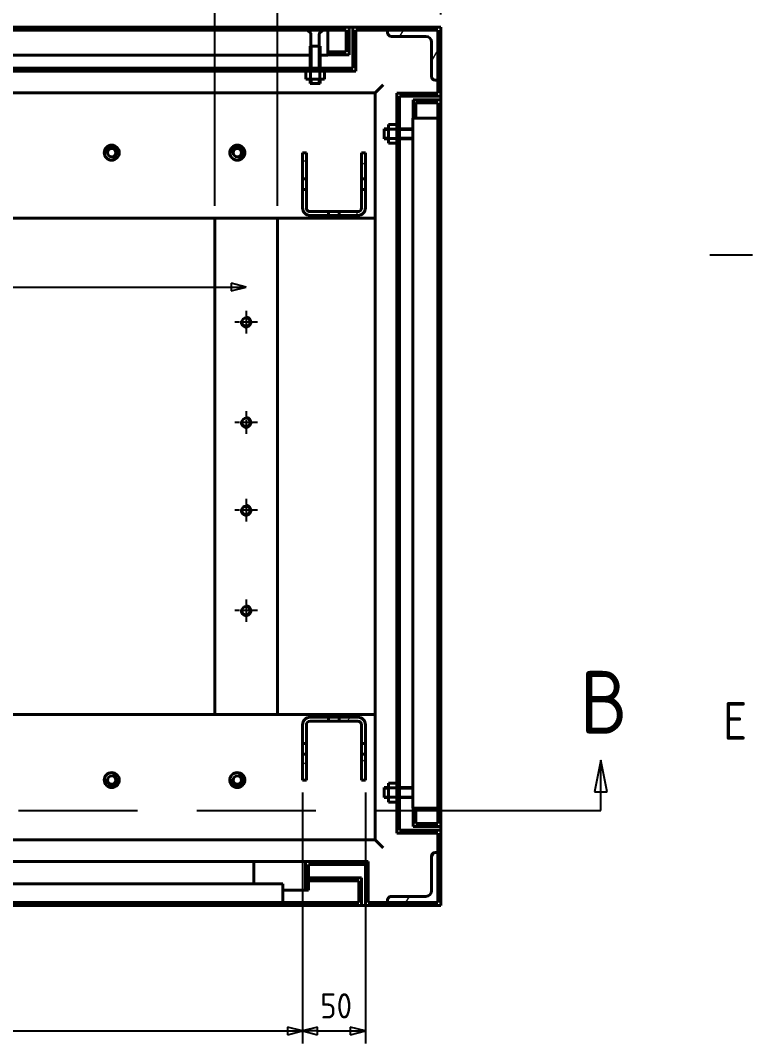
# Model space of a CAD drawing. Header units: millimetres. Extents: x 0 to 8410, y 0 to 5940.
# Drawn here: x 7661 to 8244, y 3084 to 3899 of the extents above; entities that cross this region are included whole.
import ezdxf

# ---------------------------------------------------------------- set-up
doc = ezdxf.new("R2010")
doc.units = ezdxf.units.MM
doc.header["$LTSCALE"] = 10
doc.linetypes.add('CHAIN', pattern=[0.3543, 0.2362, -0.0295, 0.0591, -0.0295])
doc.linetypes.add('DOUBLE_DASH_CHAIN', pattern=[1.2403, 0.6614, -0.0827, 0.1654, -0.0827, 0.1654, -0.0827])
doc.layers.get('0').update_dxf_attribs({"color": 3, "lineweight": 25})
for name, color, linetype, lineweight in [('가시적인 것(ISO)', 3, 'Continuous', 40), ('가시적인 좁은 것(ISO)', 3, 'Continuous', 35), ('경계(ISO)', 7, 'Continuous', 25), ('단면선(ISO)', 7, 'CHAIN', 25), ('중심 표식(ISO)', 1, 'Continuous', 25), ('치수(ISO)', 2, 'Continuous', 25), ('해치(ISO)', 7, 'Continuous', 18)]:
    doc.layers.add(name, color=color, linetype=linetype, lineweight=lineweight)
doc.styles.add('문자 텍스트_PSTEK_POSCO', font='isocp.shx')
doc.styles.add('부품번호텍스트_PSTEK_POSCO', font='isocp.shx')
doc.styles.add('치수 텍스트_PSTEK_POSCO', font='isocp.shx')
doc.dimstyles.new('치수_PSTEK_POSCO', dxfattribs={"dimscale": 10, "dimtxt": 2, "dimasz": 1.2, "dimexe": 1, "dimexo": 1, "dimgap": 1, "dimtad": 1, "dimrnd": 1e-08, "dimdsep": 46, "dimtxsty": '치수 텍스트_PSTEK_POSCO', "dimblk": 'Filled-2', "dimcen": 0.09, "dimdle": 10, "dimclrd": 7, "dimclre": 7, "dimclrt": 2, "dimadec": 1, "dimazin": 2, "dimtfac": 1, "dimtmove": 0, "dimatfit": 3, "dimfxl": 0, "dimtolj": 1, "dimlwd": -1, "dimlwe": -1, "dimarcsym": 0})
pattern_1 = [(45, (0, 0), (-22.45064, 22.45064), [])]
pattern_2 = [(135.0002, (0, 0), (-22.45056, -22.45072), [])]

# ---------------------------------------------------------------- blocks, each defined once
blk = doc.blocks.new('경계 Default Border')
at = {"layer": '경계(ISO)'}
blk.add_line((821, 371.25), (824.4, 371.25), dxfattribs=at)
at = {"layer": '경계(ISO)', "color": 2, "insert": (822.045, 332.596), "char_height": 3, "attachment_point": 7, "style": '문자 텍스트_PSTEK_POSCO'}
blk.add_mtext('E', dxfattribs=at)
blk = doc.blocks.new('2dTransSection1')
at = {"layer": '단면선(ISO)', "linetype": 'Continuous'}
for p, q in [((652.237, 330.963), (651.737, 328.463)), ((652.237, 328.463), (652.237, 330.963)), ((652.737, 328.463), (652.237, 330.963)), ((812.314, 330.963), (811.814, 328.463)), ((812.314, 328.463), (812.314, 330.963)), ((812.814, 328.463), (812.314, 330.963)), ((651.737, 328.463), (652.737, 328.463)), ((652.237, 326.963), (652.237, 328.463)), ((811.814, 328.463), (812.814, 328.463)), ((812.314, 326.963), (812.314, 328.463)), ((652.237, 326.963), (655.969, 326.963)), ((808.583, 326.963), (812.314, 326.963))]:
    blk.add_line(p, q, dxfattribs=at)
at = {"layer": '단면선(ISO)', "linetype": 'DOUBLE_DASH_CHAIN', "ltscale": 5.729759}
blk.add_line((652.237, 326.963), (812.314, 326.963), dxfattribs=at)
at = {"layer": '단면선(ISO)', "linetype": 'Continuous', "flags": 128}
for points in [[(652.737, 328.463), (652.237, 330.963)], [(812.814, 328.463), (812.314, 330.963)]]:
    blk.add_lwpolyline(points, dxfattribs=at)
at = {"layer": '단면선(ISO)'}
for points in [[(652.737, 328.463), (652.237, 330.963), (651.737, 328.463), (652.737, 328.463)], [(812.814, 328.463), (812.314, 330.963), (811.814, 328.463), (812.814, 328.463)]]:
    blk.add_solid(points, dxfattribs=at)
at = {"layer": '단면선(ISO)', "char_height": 5, "attachment_point": 7, "style": '부품번호텍스트_PSTEK_POSCO'}
for insert in [(651.039, 333.577), (810.653, 333.096)]:
    blk.add_mtext('B', dxfattribs=dict(at, insert=insert))
blk = doc.blocks.new('Filled-2')
at = {"color": 0}
for p, q in [((0, 0), (-1, 0.25)), ((-1, 0.25), (-1, -0.25)), ((-1, 0), (0, 0)), ((-1, -0.25), (0, 0))]:
    blk.add_line(p, q, dxfattribs=at)
at = {"color": 0, "flags": 128}
blk.add_lwpolyline([(-1, -0.25), (0, 0)], dxfattribs=at)
at = {"color": 0}
blk.add_solid([(-1, -0.25), (0, 0), (-1, 0.25), (-1, -0.25)], dxfattribs=at)
blk = doc.blocks.new('*D64')
at = {"layer": 'Defpoints', "color": 0}
for p in [(7205.67, 3293.9), (7885.67, 3293.9), (7885.67, 3093.9)]:
    blk.add_point(p, dxfattribs=at)
at = {"layer": '치수(ISO)', "color": 7}
for p, q in [((7205.67, 3283.9), (7205.67, 3083.9)), ((7885.67, 3283.9), (7885.67, 3083.9)), ((7217.67, 3093.9), (7873.67, 3093.9))]:
    blk.add_line(p, q, dxfattribs=at)
at = {"layer": '치수(ISO)', "color": 7, "xscale": 12.00000047683716, "yscale": 12.00000047683716, "zscale": 12.00000047683716, "rotation": 180}
blk.add_blockref('Filled-2', (7205.67, 3093.9), dxfattribs=at)
at = {"layer": '치수(ISO)', "color": 7, "xscale": 12.00000047683716, "yscale": 12.00000047683716, "zscale": 12.00000047683716}
blk.add_blockref('Filled-2', (7885.67, 3093.9), dxfattribs=at)
at = {"layer": '치수(ISO)', "color": 2, "insert": (7527.06, 3113.9), "char_height": 20, "attachment_point": 4, "style": '치수 텍스트_PSTEK_POSCO'}
blk.add_mtext('\\A1;680', dxfattribs=at)
blk = doc.blocks.new('*D65')
at = {"layer": 'Defpoints', "color": 0}
for p in [(7885.67, 3293.9), (7935.67, 3293.9), (7935.67, 3093.9)]:
    blk.add_point(p, dxfattribs=at)
at = {"layer": '치수(ISO)', "color": 7}
for p, q in [((7885.67, 3283.9), (7885.67, 3083.9)), ((7935.67, 3283.9), (7935.67, 3083.9)), ((7897.67, 3093.9), (7923.67, 3093.9))]:
    blk.add_line(p, q, dxfattribs=at)
at = {"layer": '치수(ISO)', "color": 7, "xscale": 12.00000047683716, "yscale": 12.00000047683716, "zscale": 12.00000047683716, "rotation": 180}
blk.add_blockref('Filled-2', (7885.67, 3093.9), dxfattribs=at)
at = {"layer": '치수(ISO)', "color": 7, "xscale": 12.00000047683716, "yscale": 12.00000047683716, "zscale": 12.00000047683716}
blk.add_blockref('Filled-2', (7935.67, 3093.9), dxfattribs=at)
at = {"layer": '치수(ISO)', "color": 2, "insert": (7899.66, 3113.9), "char_height": 20, "attachment_point": 4, "style": '치수 텍스트_PSTEK_POSCO'}
blk.add_mtext('\\A1;50', dxfattribs=at)
blk = doc.blocks.new('*D163')
at = {"layer": 'Defpoints', "color": 0}
for p in [(7815.67, 3924.63), (7265.67, 3741.6), (7815.67, 3741.6)]:
    blk.add_point(p, dxfattribs=at)
at = {"layer": '치수(ISO)', "color": 7}
for p, q in [((7265.67, 3751.6), (7265.67, 3934.63)), ((7815.67, 3751.6), (7815.67, 3934.63)), ((7277.67, 3924.63), (7803.67, 3924.63))]:
    blk.add_line(p, q, dxfattribs=at)
at = {"layer": '치수(ISO)', "color": 7, "xscale": 12.00000047683716, "yscale": 12.00000047683716, "zscale": 12.00000047683716, "rotation": 180}
blk.add_blockref('Filled-2', (7265.67, 3924.63), dxfattribs=at)
at = {"layer": '치수(ISO)', "color": 7, "xscale": 12.00000047683716, "yscale": 12.00000047683716, "zscale": 12.00000047683716}
blk.add_blockref('Filled-2', (7815.67, 3924.63), dxfattribs=at)
at = {"layer": '치수(ISO)', "color": 2, "insert": (7522.76, 3944.63), "char_height": 20, "attachment_point": 4, "style": '치수 텍스트_PSTEK_POSCO'}
blk.add_mtext('\\A1;550', dxfattribs=at)
blk = doc.blocks.new('*D164')
at = {"layer": 'Defpoints', "color": 0}
for p in [(7865.67, 3924.63), (7815.67, 3741.6), (7865.67, 3741.6)]:
    blk.add_point(p, dxfattribs=at)
at = {"layer": '치수(ISO)', "color": 7}
for p, q in [((7815.67, 3751.6), (7815.67, 3934.63)), ((7865.67, 3751.6), (7865.67, 3934.63)), ((7827.67, 3924.63), (7853.67, 3924.63))]:
    blk.add_line(p, q, dxfattribs=at)
at = {"layer": '치수(ISO)', "color": 7, "xscale": 12.00000047683716, "yscale": 12.00000047683716, "zscale": 12.00000047683716, "rotation": 180}
blk.add_blockref('Filled-2', (7815.67, 3924.63), dxfattribs=at)
at = {"layer": '치수(ISO)', "color": 7, "xscale": 12.00000047683716, "yscale": 12.00000047683716, "zscale": 12.00000047683716}
blk.add_blockref('Filled-2', (7865.67, 3924.63), dxfattribs=at)
at = {"layer": '치수(ISO)', "color": 2, "insert": (7829.76, 3944.63), "char_height": 20, "attachment_point": 4, "style": '치수 텍스트_PSTEK_POSCO'}
blk.add_mtext('\\A1;50', dxfattribs=at)
blk = doc.blocks.new('*D165')
at = {"layer": 'Defpoints', "color": 0}
for p in [(7995.67, 3924.63), (7995.67, 3893.9), (7865.67, 3741.6)]:
    blk.add_point(p, dxfattribs=at)
at = {"layer": '치수(ISO)', "color": 7}
for p, q in [((7865.67, 3751.6), (7865.67, 3934.63)), ((7995.67, 3903.9), (7995.67, 3934.63)), ((7877.67, 3924.63), (7983.67, 3924.63))]:
    blk.add_line(p, q, dxfattribs=at)
at = {"layer": '치수(ISO)', "color": 7, "xscale": 12.00000047683716, "yscale": 12.00000047683716, "zscale": 12.00000047683716, "rotation": 180}
blk.add_blockref('Filled-2', (7865.67, 3924.63), dxfattribs=at)
at = {"layer": '치수(ISO)', "color": 7, "xscale": 12.00000047683716, "yscale": 12.00000047683716, "zscale": 12.00000047683716}
blk.add_blockref('Filled-2', (7995.67, 3924.63), dxfattribs=at)
at = {"layer": '치수(ISO)', "color": 2, "insert": (7914.76, 3944.63), "char_height": 20, "attachment_point": 4, "style": '치수 텍스트_PSTEK_POSCO'}
blk.add_mtext('\\A1;130', dxfattribs=at)
blk = doc.blocks.new('*D171')
at = {"layer": 'Defpoints', "color": 0}
for p in [(7840.67, 3686.8), (7240.67, 3658.9), (7840.67, 3658.9)]:
    blk.add_point(p, dxfattribs=at)
at = {"layer": '치수(ISO)', "color": 7}
blk.add_line((7252.67, 3686.8), (7828.67, 3686.8), dxfattribs=at)
at = {"layer": '치수(ISO)', "color": 7, "xscale": 12.00000047683716, "yscale": 12.00000047683716, "zscale": 12.00000047683716, "rotation": 180}
blk.add_blockref('Filled-2', (7240.67, 3686.8), dxfattribs=at)
at = {"layer": '치수(ISO)', "color": 7, "xscale": 12.00000047683716, "yscale": 12.00000047683716, "zscale": 12.00000047683716}
blk.add_blockref('Filled-2', (7840.67, 3686.8), dxfattribs=at)
at = {"layer": '치수(ISO)', "color": 2, "insert": (7522.06, 3706.8), "char_height": 20, "attachment_point": 4, "style": '치수 텍스트_PSTEK_POSCO'}
blk.add_mtext('\\A1;600', dxfattribs=at)

msp = doc.modelspace()

# ---------------------------------------------------------------- hatches: boundary and pattern name
at = {"layer": '해치(ISO)'}
h = msp.add_hatch(dxfattribs=at)
h.set_pattern_fill('ANSI31', color=256, scale=254, style=0)
h.set_pattern_definition(pattern_1)
h.paths.add_polyline_path([(7927.9681, 3858.9004), (7927.9681, 3891.6004), (7953.3681, 3891.6004), (7993.3681, 3891.6004), (7993.3681, 3851.6004), (7993.3681, 3841.2004), (7960.6681, 3841.2004), (7960.6681, 3816.2004), (7962.9681, 3816.2004), (7962.9681, 3838.9004), (7995.6681, 3838.9004), (7995.6681, 3893.9004), (7925.6681, 3893.9004), (7925.6681, 3861.2004), (7902.9681, 3861.2004), (7902.9681, 3858.9004)])
h.paths.add_polyline_path([(6730.6681, 3841.2004), (6697.9681, 3841.2004), (6697.9681, 3851.6004), (6697.9681, 3891.6004), (6737.9681, 3891.6004), (6763.3681, 3891.6004), (6763.3681, 3858.9004), (6788.3681, 3858.9004), (6788.3681, 3861.2004), (6765.6681, 3861.2004), (6765.6681, 3893.9004), (6695.6681, 3893.9004), (6695.6681, 3838.9004), (6728.3681, 3838.9004), (6728.3681, 3816.2004), (6730.6681, 3816.2004)])
h.paths.add_polyline_path([(7937.9681, 3196.2004), (7937.9681, 3228.9004), (7887.9681, 3228.9004), (7887.9681, 3206.2004), (7890.2681, 3206.2004), (7890.2681, 3226.6004), (7935.6681, 3226.6004), (7935.6681, 3193.9004), (7995.6681, 3193.9004), (7995.6681, 3253.9004), (7962.9681, 3253.9004), (7962.9681, 3276.6004), (7960.6681, 3276.6004), (7960.6681, 3251.6004), (7993.3681, 3251.6004), (7993.3681, 3236.2004), (7993.3681, 3196.2004), (7953.3681, 3196.2004)])
h.paths.add_polyline_path([(6753.3681, 3228.9004), (6753.3681, 3196.2004), (6737.9681, 3196.2004), (6697.9681, 3196.2004), (6697.9681, 3236.2004), (6697.9681, 3251.6004), (6730.6681, 3251.6004), (6730.6681, 3276.6004), (6728.3681, 3276.6004), (6728.3681, 3253.9004), (6695.6681, 3253.9004), (6695.6681, 3193.9004), (6755.6681, 3193.9004), (6755.6681, 3226.6004), (6801.0681, 3226.6004), (6801.0681, 3206.2004), (6803.3681, 3206.2004), (6803.3681, 3228.9004)])
h = msp.add_hatch(dxfattribs=at)
h.set_pattern_fill('ANSI31', color=256, scale=254, angle=14.9999778, style=0)
h.set_pattern_definition([(59.99998, (0, 0), (-27.4963, 15.87501), [])])
edge = h.paths.add_edge_path()
edge.add_line((6697.9681, 3196.2004), (6737.9681, 3196.2004))
edge.add_line((6737.9681, 3196.2004), (6737.9681, 3198.2004))
edge.add_ellipse((6734.9681, 3198.2004), major_axis=(3, 0), ratio=1, start_angle=0, end_angle=90)
edge.add_line((6734.9681, 3201.2004), (6707.4681, 3201.2004))
edge.add_ellipse((6707.4681, 3205.7004), major_axis=(0, -4.5), ratio=1, start_angle=270, end_angle=360, ccw=False)
edge.add_line((6702.9681, 3205.7004), (6702.9681, 3233.2004))
edge.add_ellipse((6699.9681, 3233.2004), major_axis=(3, 0), ratio=1, start_angle=0, end_angle=90)
edge.add_line((6699.9681, 3236.2004), (6697.9681, 3236.2004))
edge.add_line((6697.9681, 3236.2004), (6697.9681, 3196.2004))
edge = h.paths.add_edge_path()
edge.add_ellipse((7983.8681, 3205.7004), major_axis=(4.5, 0), ratio=1, start_angle=270, end_angle=360)
edge.add_line((7988.3681, 3205.7004), (7988.3681, 3233.2004))
edge.add_ellipse((7991.3681, 3233.2004), major_axis=(0, 3), ratio=1, start_angle=0, end_angle=90, ccw=False)
edge.add_line((7991.3681, 3236.2004), (7993.3681, 3236.2004))
edge.add_line((7993.3681, 3236.2004), (7993.3681, 3196.2004))
edge.add_line((7993.3681, 3196.2004), (7953.3681, 3196.2004))
edge.add_line((7953.3681, 3196.2004), (7953.3681, 3198.2004))
edge.add_ellipse((7956.3681, 3198.2004), major_axis=(0, 3), ratio=1, start_angle=0, end_angle=90, ccw=False)
edge.add_line((7956.3681, 3201.2004), (7983.8681, 3201.2004))
edge = h.paths.add_edge_path()
edge.add_ellipse((6707.4681, 3882.1004), major_axis=(-4.5, 0), ratio=1, start_angle=270, end_angle=360)
edge.add_line((6702.9681, 3882.1004), (6702.9681, 3854.6004))
edge.add_ellipse((6699.9681, 3854.6004), major_axis=(0, -3), ratio=1, start_angle=0, end_angle=90, ccw=False)
edge.add_line((6699.9681, 3851.6004), (6697.9681, 3851.6004))
edge.add_line((6697.9681, 3851.6004), (6697.9681, 3891.6004))
edge.add_line((6697.9681, 3891.6004), (6737.9681, 3891.6004))
edge.add_line((6737.9681, 3891.6004), (6737.9681, 3889.6004))
edge.add_ellipse((6734.9681, 3889.6004), major_axis=(0, -3), ratio=1, start_angle=0, end_angle=90, ccw=False)
edge.add_line((6734.9681, 3886.6004), (6707.4681, 3886.6004))
edge = h.paths.add_edge_path()
edge.add_line((7956.3681, 3886.6004), (7983.8681, 3886.6004))
edge.add_ellipse((7983.8681, 3882.1004), major_axis=(0, 4.5), ratio=1, start_angle=270, end_angle=360, ccw=False)
edge.add_line((7988.3681, 3882.1004), (7988.3681, 3854.6004))
edge.add_ellipse((7991.3681, 3854.6004), major_axis=(-3, 0), ratio=1, start_angle=0, end_angle=90)
edge.add_line((7991.3681, 3851.6004), (7993.3681, 3851.6004))
edge.add_line((7993.3681, 3851.6004), (7993.3681, 3891.6004))
edge.add_line((7993.3681, 3891.6004), (7953.3681, 3891.6004))
edge.add_line((7953.3681, 3891.6004), (7953.3681, 3889.6004))
edge.add_ellipse((7956.3681, 3889.6004), major_axis=(-3, 0), ratio=1, start_angle=0, end_angle=90)
h = msp.add_hatch(dxfattribs=at)
h.set_pattern_fill('ANSI31', color=256, scale=254, style=0)
h.set_pattern_definition(pattern_1)
h.paths.add_polyline_path([(7909.6681, 3874.2004), (7909.6681, 3871.9004), (7922.6681, 3871.9004), (7922.6681, 3893.9004), (6768.6681, 3893.9004), (6768.6681, 3871.9004), (6781.6681, 3871.9004), (6781.6681, 3874.2004), (6770.9681, 3874.2004), (6770.9681, 3891.6004), (7920.3681, 3891.6004), (7920.3681, 3874.2004)])
h = msp.add_hatch(dxfattribs=at)
h.set_pattern_fill('ANSI31', color=256, scale=254, angle=90.0002105, style=0)
h.set_pattern_definition(pattern_2)
h.paths.add_polyline_path([(7975.9681, 3269.9004), (7973.6681, 3269.9004), (7973.6681, 3256.9004), (7995.6681, 3256.9004), (7995.6681, 3835.9004), (7973.6681, 3835.9004), (7973.6681, 3822.9004), (7975.9681, 3822.9004), (7975.9681, 3833.6004), (7993.3681, 3833.6004), (7993.3681, 3259.2004), (7975.9681, 3259.2004)])
h = msp.add_hatch(dxfattribs=at)
h.set_pattern_fill('ANSI31', color=256, scale=254, angle=90.0002105, style=0)
h.set_pattern_definition(pattern_2)
h.paths.add_polyline_path([(7932.6681, 3773.1544), (7935.6681, 3773.1544), (7935.6681, 3793.9004), (7932.6681, 3793.9004)])
edge = h.paths.add_edge_path()
edge.add_line((7935.6681, 3764.6464), (7932.6681, 3764.6464))
edge.add_line((7932.6681, 3764.6464), (7932.6681, 3749.9004))
edge.add_ellipse((7929.6681, 3749.9004), major_axis=(3, 0), ratio=1, start_angle=270, end_angle=360, ccw=False)
edge.add_line((7929.6681, 3746.9004), (7914.9221, 3746.9004))
edge.add_line((7914.9221, 3746.9004), (7914.9221, 3743.9004))
edge.add_line((7914.9221, 3743.9004), (7929.6681, 3743.9004))
edge.add_ellipse((7929.6681, 3749.9004), major_axis=(0, -6), ratio=1, start_angle=0, end_angle=90)
edge.add_line((7935.6681, 3749.9004), (7935.6681, 3764.6464))
edge = h.paths.add_edge_path()
edge.add_line((7888.6681, 3764.6464), (7885.6681, 3764.6464))
edge.add_line((7885.6681, 3764.6464), (7885.6681, 3749.9004))
edge.add_ellipse((7891.6681, 3749.9004), major_axis=(-6, 0), ratio=1, start_angle=0, end_angle=90)
edge.add_line((7891.6681, 3743.9004), (7906.4141, 3743.9004))
edge.add_line((7906.4141, 3743.9004), (7906.4141, 3746.9004))
edge.add_line((7906.4141, 3746.9004), (7891.6681, 3746.9004))
edge.add_ellipse((7891.6681, 3749.9004), major_axis=(0, -3), ratio=1, start_angle=270, end_angle=360, ccw=False)
edge.add_line((7888.6681, 3749.9004), (7888.6681, 3764.6464))
h.paths.add_polyline_path([(7888.6681, 3793.9004), (7885.6681, 3793.9004), (7885.6681, 3773.1544), (7888.6681, 3773.1544)])
h = msp.add_hatch(dxfattribs=at)
h.set_pattern_fill('ANSI31', color=256, scale=254, style=0)
h.set_pattern_definition(pattern_1)
h.paths.add_polyline_path([(7888.6681, 3314.6464), (7885.6681, 3314.6464), (7885.6681, 3293.9004), (7888.6681, 3293.9004)])
edge = h.paths.add_edge_path()
edge.add_line((7885.6681, 3323.1544), (7888.6681, 3323.1544))
edge.add_line((7888.6681, 3323.1544), (7888.6681, 3337.9004))
edge.add_ellipse((7891.6681, 3337.9004), major_axis=(-3, 0), ratio=1, start_angle=270, end_angle=360, ccw=False)
edge.add_line((7891.6681, 3340.9004), (7906.4141, 3340.9004))
edge.add_line((7906.4141, 3340.9004), (7906.4141, 3343.9004))
edge.add_line((7906.4141, 3343.9004), (7891.6681, 3343.9004))
edge.add_ellipse((7891.6681, 3337.9004), major_axis=(0, 6), ratio=1, start_angle=0, end_angle=90)
edge.add_line((7885.6681, 3337.9004), (7885.6681, 3323.1544))
edge = h.paths.add_edge_path()
edge.add_line((7932.6681, 3323.1544), (7935.6681, 3323.1544))
edge.add_line((7935.6681, 3323.1544), (7935.6681, 3337.9004))
edge.add_ellipse((7929.6681, 3337.9004), major_axis=(6, 0), ratio=1, start_angle=0, end_angle=90)
edge.add_line((7929.6681, 3343.9004), (7914.9221, 3343.9004))
edge.add_line((7914.9221, 3343.9004), (7914.9221, 3340.9004))
edge.add_line((7914.9221, 3340.9004), (7929.6681, 3340.9004))
edge.add_ellipse((7929.6681, 3337.9004), major_axis=(0, 3), ratio=1, start_angle=270, end_angle=360, ccw=False)
edge.add_line((7932.6681, 3337.9004), (7932.6681, 3323.1544))
h.paths.add_polyline_path([(7932.6681, 3293.9004), (7935.6681, 3293.9004), (7935.6681, 3314.6464), (7932.6681, 3314.6464)])
h = msp.add_hatch(dxfattribs=at)
h.set_pattern_fill('ANSI31', color=256, scale=254, angle=75.0001754, style=0)
h.set_pattern_definition([(120.00018, (0, 0), (-27.49626, -15.87508), [])])
h.paths.add_polyline_path([(7919.6681, 3213.6004), (7930.3681, 3213.6004), (7930.3681, 3196.2004), (7249.4681, 3196.2004), (7249.4681, 3228.9004), (7219.4681, 3228.9004), (7219.4681, 3215.9004), (7221.7681, 3215.9004), (7221.7681, 3226.6004), (7247.1681, 3226.6004), (7247.1681, 3193.9004), (7932.6681, 3193.9004), (7932.6681, 3215.9004), (7919.6681, 3215.9004)])

# ---------------------------------------------------------------- linework, layer by layer
at = {"layer": '가시적인 것(ISO)'}
for p, q in [((7922.6681, 3893.9004), (6768.6681, 3893.9004)), ((6770.9681, 3891.6004), (7920.3681, 3891.6004)), ((7892.1104, 3889.0581), (7889.5681, 3891.6004)), ((7899.2258, 3889.0581), (7901.7681, 3891.6004)), ((7905.6681, 3891.6004), (7905.6681, 3871.6004)), ((7920.3681, 3891.6004), (7920.3681, 3874.2004)), ((7922.6681, 3893.9004), (7925.6681, 3893.9004)), ((7922.6681, 3871.9004), (7922.6681, 3893.9004)), ((7995.6681, 3893.9004), (7925.6681, 3893.9004)), ((7925.6681, 3893.9004), (7925.6681, 3861.2004)), ((7927.9681, 3858.9004), (7927.9681, 3891.6004)), ((7927.9681, 3891.6004), (7993.3681, 3891.6004)), ((7993.3681, 3891.6004), (7953.3681, 3891.6004)), ((7953.3681, 3891.6004), (7953.3681, 3889.6004)), ((7993.3681, 3891.6004), (7993.3681, 3841.2004)), ((7993.3681, 3851.6004), (7993.3681, 3891.6004)), ((7995.6681, 3838.9004), (7995.6681, 3893.9004)), ((7892.3447, 3878.9004), (7892.3447, 3888.4924)), ((7898.9915, 3878.9004), (7898.9915, 3888.4924)), ((7956.3681, 3886.6004), (7983.8681, 3886.6004)), ((7986.9681, 3885.2004), (7987.0501, 3885.2824)), ((7988.3681, 3882.1004), (7988.3681, 3854.6004)), ((7899.6681, 3878.9004), (7891.6681, 3878.9004)), ((7891.6681, 3861.2004), (7891.6681, 3878.9004)), ((7899.6681, 3878.9004), (7891.6681, 3878.9004)), ((7899.6681, 3861.2004), (7899.6681, 3878.9004)), ((7905.6681, 3874.2004), (7909.6681, 3874.2004)), ((7909.6681, 3874.2004), (7909.6681, 3871.9004)), ((7920.3681, 3874.2004), (7909.6681, 3874.2004)), ((6799.6681, 3871.6004), (7891.6681, 3871.6004)), ((7899.6681, 3871.6004), (7905.6681, 3871.6004)), ((7909.6681, 3871.9004), (7905.6681, 3871.9004)), ((7909.6681, 3871.9004), (7922.6681, 3871.9004)), ((6803.3681, 3861.2004), (7887.9681, 3861.2004)), ((7887.9681, 3858.9004), (6803.3681, 3858.9004)), ((7887.9681, 3861.2004), (7887.9681, 3858.9004)), ((7887.9681, 3861.2004), (7902.9681, 3861.2004)), ((7902.9681, 3858.9004), (7887.9681, 3858.9004)), ((7888.1626, 3858.9004), (7888.1626, 3852.4004)), ((7891.9153, 3858.9004), (7891.9153, 3852.4004)), ((7899.4209, 3858.9004), (7899.4209, 3852.4004)), ((7925.6681, 3861.2004), (7902.9681, 3861.2004)), ((7902.9681, 3861.2004), (7902.9681, 3858.9004)), ((7902.9681, 3858.9004), (7927.9681, 3858.9004)), ((7903.1737, 3858.9004), (7903.1737, 3852.4004)), ((7891.9153, 3852.4004), (7888.1626, 3852.4004)), ((7891.6681, 3848.9004), (7891.6681, 3852.4004)), ((7899.6681, 3848.9004), (7891.6681, 3848.9004)), ((7899.4209, 3852.4004), (7891.9153, 3852.4004)), ((7903.1737, 3852.4004), (7899.4209, 3852.4004)), ((7899.6681, 3848.9004), (7899.6681, 3852.4004)), ((7991.3681, 3851.6004), (7993.3681, 3851.6004)), ((6747.9681, 3841.6004), (7943.3681, 3841.6004)), ((7943.3681, 3841.6004), (7949.7681, 3848.0004)), ((7943.3681, 3841.6004), (7943.3681, 3246.2004)), ((7993.3681, 3841.2004), (7960.6681, 3841.2004)), ((7960.6681, 3841.2004), (7960.6681, 3816.2004)), ((7962.9681, 3816.2004), (7962.9681, 3838.9004)), ((7962.9681, 3838.9004), (7995.6681, 3838.9004)), ((7995.6681, 3835.9004), (7973.6681, 3835.9004)), ((7973.6681, 3835.9004), (7973.6681, 3822.9004)), ((7975.9681, 3822.9004), (7975.9681, 3833.6004)), ((7975.9681, 3833.6004), (7993.3681, 3833.6004)), ((7993.3681, 3833.6004), (7993.3681, 3259.2004)), ((7995.6681, 3838.9004), (7995.6681, 3835.9004)), ((7995.6681, 3256.9004), (7995.6681, 3835.9004)), ((7960.6681, 3816.4059), (7954.1681, 3816.4059)), ((7954.1681, 3812.6532), (7954.1681, 3816.4059)), ((7960.6681, 3816.2004), (7962.9681, 3816.2004)), ((7960.6681, 3801.2004), (7960.6681, 3816.2004)), ((7962.9681, 3816.2004), (7962.9681, 3801.2004)), ((7973.3681, 3821.4004), (7993.3681, 3821.4004)), ((7973.3681, 3821.4004), (7973.3681, 3271.4004)), ((7973.6681, 3822.9004), (7975.9681, 3822.9004)), ((7973.6681, 3821.4004), (7973.6681, 3822.9004)), ((7975.9681, 3822.9004), (7975.9681, 3821.4004)), ((7950.6681, 3804.9004), (7950.6681, 3812.9004)), ((7950.6681, 3812.9004), (7954.1681, 3812.9004)), ((7960.6681, 3812.6532), (7954.1681, 3812.6532)), ((7954.1681, 3805.1476), (7954.1681, 3812.6532)), ((7962.9681, 3812.9004), (7973.3681, 3812.9004)), ((7950.6681, 3804.9004), (7954.1681, 3804.9004)), ((7960.6681, 3805.1476), (7954.1681, 3805.1476)), ((7954.1681, 3801.3948), (7954.1681, 3805.1476)), ((7960.6681, 3801.3948), (7954.1681, 3801.3948)), ((7962.9681, 3801.2004), (7960.6681, 3801.2004)), ((7960.6681, 3291.6004), (7960.6681, 3801.2004)), ((7962.9681, 3804.9004), (7973.3681, 3804.9004)), ((7962.9681, 3801.2004), (7962.9681, 3291.6004)), ((7888.6681, 3793.9004), (7885.6681, 3793.9004)), ((7885.6681, 3793.9004), (7885.6681, 3773.1544)), ((7888.6681, 3773.1544), (7888.6681, 3793.9004)), ((7935.6681, 3793.9004), (7932.6681, 3793.9004)), ((7932.6681, 3793.9004), (7932.6681, 3773.1544)), ((7935.6681, 3773.1544), (7935.6681, 3793.9004)), ((7885.6681, 3773.1544), (7888.6681, 3773.1544)), ((7885.6681, 3764.6464), (7885.6681, 3773.1544)), ((7888.6681, 3773.1544), (7888.6681, 3764.6464)), ((7932.6681, 3773.1544), (7935.6681, 3773.1544)), ((7932.6681, 3764.6464), (7932.6681, 3773.1544)), ((7935.6681, 3773.1544), (7935.6681, 3764.6464)), ((7888.6681, 3764.6464), (7885.6681, 3764.6464)), ((7885.6681, 3764.6464), (7885.6681, 3749.9004)), ((7888.6681, 3749.9004), (7888.6681, 3764.6464)), ((7935.6681, 3764.6464), (7932.6681, 3764.6464)), ((7932.6681, 3764.6464), (7932.6681, 3749.9004)), ((7935.6681, 3749.9004), (7935.6681, 3764.6464)), ((7906.4141, 3746.9004), (7891.6681, 3746.9004)), ((7891.6681, 3743.9004), (7906.4141, 3743.9004)), ((7906.4141, 3743.9004), (7906.4141, 3746.9004)), ((7906.4141, 3746.9004), (7914.9221, 3746.9004)), ((7914.9221, 3743.9004), (7906.4141, 3743.9004)), ((7929.6681, 3746.9004), (7914.9221, 3746.9004)), ((7914.9221, 3746.9004), (7914.9221, 3743.9004)), ((7914.9221, 3743.9004), (7929.6681, 3743.9004)), ((6747.9681, 3741.6004), (7943.3681, 3741.6004)), ((7815.6681, 3741.6004), (7815.6681, 3346.2004)), ((7865.6681, 3741.6004), (7815.6681, 3741.6004)), ((7865.6681, 3346.2004), (7865.6681, 3741.6004)), ((7943.3681, 3346.2004), (6747.9681, 3346.2004)), ((7815.6681, 3346.2004), (7865.6681, 3346.2004)), ((7906.4141, 3343.9004), (7891.6681, 3343.9004)), ((7906.4141, 3340.9004), (7906.4141, 3343.9004)), ((7906.4141, 3343.9004), (7914.9221, 3343.9004)), ((7929.6681, 3343.9004), (7914.9221, 3343.9004)), ((7914.9221, 3343.9004), (7914.9221, 3340.9004)), ((7885.6681, 3337.9004), (7885.6681, 3323.1544)), ((7888.6681, 3323.1544), (7888.6681, 3337.9004)), ((7891.6681, 3340.9004), (7906.4141, 3340.9004)), ((7914.9221, 3340.9004), (7906.4141, 3340.9004)), ((7914.9221, 3340.9004), (7929.6681, 3340.9004)), ((7932.6681, 3337.9004), (7932.6681, 3323.1544)), ((7935.6681, 3323.1544), (7935.6681, 3337.9004)), ((7885.6681, 3323.1544), (7888.6681, 3323.1544)), ((7885.6681, 3314.6464), (7885.6681, 3323.1544)), ((7888.6681, 3323.1544), (7888.6681, 3314.6464)), ((7932.6681, 3323.1544), (7935.6681, 3323.1544)), ((7932.6681, 3314.6464), (7932.6681, 3323.1544)), ((7935.6681, 3323.1544), (7935.6681, 3314.6464)), ((7888.6681, 3314.6464), (7885.6681, 3314.6464)), ((7885.6681, 3314.6464), (7885.6681, 3293.9004)), ((7888.6681, 3293.9004), (7888.6681, 3314.6464)), ((7935.6681, 3314.6464), (7932.6681, 3314.6464)), ((7932.6681, 3314.6464), (7932.6681, 3293.9004)), ((7935.6681, 3293.9004), (7935.6681, 3314.6464)), ((7885.6681, 3293.9004), (7888.6681, 3293.9004)), ((7932.6681, 3293.9004), (7935.6681, 3293.9004)), ((7950.6681, 3279.9004), (7950.6681, 3287.9004)), ((7950.6681, 3287.9004), (7954.1681, 3287.9004)), ((7960.6681, 3291.4059), (7954.1681, 3291.4059)), ((7954.1681, 3287.6532), (7954.1681, 3291.4059)), ((7960.6681, 3287.6532), (7954.1681, 3287.6532)), ((7954.1681, 3280.1476), (7954.1681, 3287.6532)), ((7960.6681, 3276.6004), (7960.6681, 3291.6004)), ((7962.9681, 3291.6004), (7960.6681, 3291.6004)), ((7962.9681, 3291.6004), (7962.9681, 3276.6004)), ((7962.9681, 3287.9004), (7973.3681, 3287.9004)), ((7950.6681, 3279.9004), (7954.1681, 3279.9004)), ((7960.6681, 3280.1476), (7954.1681, 3280.1476)), ((7954.1681, 3276.3948), (7954.1681, 3280.1476)), ((7962.9681, 3279.9004), (7973.3681, 3279.9004)), ((7960.6681, 3276.3948), (7954.1681, 3276.3948)), ((7962.9681, 3276.6004), (7960.6681, 3276.6004)), ((7960.6681, 3276.6004), (7960.6681, 3251.6004)), ((7962.9681, 3253.9004), (7962.9681, 3276.6004)), ((7993.3681, 3271.4004), (7973.3681, 3271.4004)), ((7973.6681, 3269.9004), (7973.6681, 3271.4004)), ((7975.9681, 3269.9004), (7973.6681, 3269.9004)), ((7973.6681, 3269.9004), (7973.6681, 3256.9004)), ((7975.9681, 3271.4004), (7975.9681, 3269.9004)), ((7975.9681, 3259.2004), (7975.9681, 3269.9004)), ((7995.6681, 3253.9004), (7962.9681, 3253.9004)), ((7973.6681, 3256.9004), (7995.6681, 3256.9004)), ((7993.3681, 3259.2004), (7975.9681, 3259.2004)), ((7995.6681, 3256.9004), (7995.6681, 3253.9004)), ((7995.6681, 3193.9004), (7995.6681, 3253.9004)), ((7943.3681, 3246.2004), (7333.8872, 3246.2004)), ((7943.3681, 3246.2004), (7949.7681, 3239.8004)), ((7960.6681, 3251.6004), (7993.3681, 3251.6004)), ((7993.3681, 3251.6004), (7993.3681, 3196.2004)), ((7392.9181, 3228.9004), (7846.9181, 3228.9004)), ((7846.9181, 3228.9004), (7887.9681, 3228.9004)), ((7846.9181, 3211.2004), (7846.9181, 3228.9004)), ((7937.9681, 3228.9004), (7887.9681, 3228.9004)), ((7887.9681, 3228.9004), (7887.9681, 3206.2004)), ((7937.9681, 3196.2004), (7937.9681, 3228.9004)), ((7988.3681, 3233.2004), (7988.3681, 3205.7004)), ((7993.3681, 3236.2004), (7991.3681, 3236.2004)), ((7993.3681, 3196.2004), (7993.3681, 3236.2004)), ((7890.2681, 3206.2004), (7890.2681, 3226.6004)), ((7890.2681, 3226.6004), (7935.6681, 3226.6004)), ((7935.6681, 3226.6004), (7935.6681, 3193.9004)), ((7890.2681, 3215.9004), (7919.6681, 3215.9004)), ((7919.6681, 3213.6004), (7890.2681, 3213.6004)), ((7932.6681, 3215.9004), (7919.6681, 3215.9004)), ((7919.6681, 3215.9004), (7919.6681, 3213.6004)), ((7919.6681, 3213.6004), (7930.3681, 3213.6004)), ((7930.3681, 3213.6004), (7930.3681, 3196.2004)), ((7932.6681, 3193.9004), (7932.6681, 3215.9004)), ((7869.9181, 3211.2004), (7369.9181, 3211.2004)), ((7869.9181, 3196.2004), (7869.9181, 3211.2004)), ((7887.9681, 3206.2004), (7869.9181, 3206.2004)), ((7887.9681, 3206.2004), (7890.2681, 3206.2004)), ((7953.3681, 3198.2004), (7953.3681, 3196.2004)), ((7983.8681, 3201.2004), (7956.3681, 3201.2004)), ((7986.9681, 3202.6004), (7987.0501, 3202.5184)), ((7247.1681, 3193.9004), (7932.6681, 3193.9004)), ((7930.3681, 3196.2004), (7249.4681, 3196.2004)), ((7935.6681, 3193.9004), (7932.6681, 3193.9004)), ((7935.6681, 3193.9004), (7995.6681, 3193.9004)), ((7993.3681, 3196.2004), (7937.9681, 3196.2004)), ((7953.3681, 3196.2004), (7993.3681, 3196.2004))]:
    msp.add_line(p, q, dxfattribs=at)
for centre, radius in [((7733.6681, 3793.9004), 6), ((7833.6681, 3793.9004), 6), ((7733.6681, 3793.9004), 3.3235), ((7833.6681, 3793.9004), 3.3235), ((7840.6681, 3658.9004), 3.3235), ((7840.6681, 3578.9004), 3.3235), ((7840.6681, 3508.9004), 3.3235), ((7840.6681, 3428.9004), 3.3235), ((7733.6681, 3293.9004), 6), ((7733.6681, 3293.9004), 3.3235), ((7833.6681, 3293.9004), 6), ((7833.6681, 3293.9004), 3.3235)]:
    msp.add_circle(centre, radius, dxfattribs=at)
for centre, radius, start, end in [((7956.3681, 3889.6004), 3, 180, 270), ((7891.5447, 3888.4924), 0.8, 0, 45), ((7899.7915, 3888.4924), 0.8, 135, 180), ((7983.8681, 3882.1004), 4.5, 0, 90), ((7991.3681, 3854.6004), 3, 180, 270), ((7891.6681, 3749.9004), 6, 180, 270), ((7891.6681, 3749.9004), 3, 180, 270), ((7929.6681, 3749.9004), 3, 270, 0), ((7929.6681, 3749.9004), 6, 270, 0), ((7891.6681, 3337.9004), 6, 90, 180), ((7929.6681, 3337.9004), 6, 0, 90), ((7891.6681, 3337.9004), 3, 90, 180), ((7929.6681, 3337.9004), 3, 0, 90), ((7991.3681, 3233.2004), 3, 90, 180), ((7983.8681, 3205.7004), 4.5, 270, 0), ((7956.3681, 3198.2004), 3, 90, 180)]:
    msp.add_arc(centre, radius, start, end, dxfattribs=at)
at = {"layer": '가시적인 좁은 것(ISO)'}
for p, q in [((7892.4121, 3878.9004), (7892.4121, 3861.2004)), ((7898.9241, 3861.2004), (7898.9241, 3878.9004)), ((7892.4121, 3852.4004), (7892.4121, 3848.9004)), ((7898.9241, 3848.9004), (7898.9241, 3852.4004)), ((7954.1681, 3812.1564), (7950.6681, 3812.1564)), ((7973.3681, 3812.1564), (7962.9681, 3812.1564)), ((7950.6681, 3805.6444), (7954.1681, 3805.6444)), ((7962.9681, 3805.6444), (7973.3681, 3805.6444)), ((7954.1681, 3287.1564), (7950.6681, 3287.1564)), ((7973.3681, 3287.1564), (7962.9681, 3287.1564)), ((7950.6681, 3280.6444), (7954.1681, 3280.6444)), ((7962.9681, 3280.6444), (7973.3681, 3280.6444))]:
    msp.add_line(p, q, dxfattribs=at)
for centre, start, end in [((7733.6681, 3793.9004), 280, 190), ((7833.6681, 3793.9004), 280, 190), ((7840.6681, 3658.9004), 170, 80), ((7840.6681, 3578.9004), 170, 80), ((7840.6681, 3508.9004), 170, 80), ((7840.6681, 3428.9004), 170, 80), ((7733.6681, 3293.9004), 170, 80), ((7833.6681, 3293.9004), 170, 80)]:
    msp.add_arc(centre, 4, start, end, dxfattribs=at)
at = {"layer": '중심 표식(ISO)', "linetype": 'CHAIN', "ltscale": 2.000073}
for p, q in [((7840.6681, 3667.9004), (7840.6681, 3649.9004)), ((7849.6681, 3658.9004), (7831.6681, 3658.9004)), ((7840.6681, 3587.9004), (7840.6681, 3569.9004)), ((7849.6681, 3578.9004), (7831.6681, 3578.9004)), ((7840.6681, 3517.9004), (7840.6681, 3499.9004)), ((7849.6681, 3508.9004), (7831.6681, 3508.9004)), ((7840.6681, 3437.9004), (7840.6681, 3419.9004)), ((7849.6681, 3428.9004), (7831.6681, 3428.9004))]:
    msp.add_line(p, q, dxfattribs=at)

# ---------------------------------------------------------------- block references
at = {"xscale": 10, "yscale": 10, "zscale": 10}
msp.add_blockref('경계 Default Border', (0, 0), dxfattribs=at)
at = {"layer": '단면선(ISO)', "xscale": 10, "yscale": 10, "zscale": 10}
msp.add_blockref('2dTransSection1', (0, 0), dxfattribs=at)

# ---------------------------------------------------------------- dimensions: what is measured, and where the dimension line sits
at = {"layer": '치수(ISO)', "color": 7}
for base, p1, p2, override, picture, middle in [((7815.6681, 3924.6326), (7265.6681, 3741.6004), (7815.6681, 3741.6004), {"dimdec": 2, "dimblk1": 'Filled-2', "dimblk2": 'Filled-2', "dimsah": 1, "dimtp": 0, "dimtm": 0, "dimtdec": 2, "dimtofl": 0, "dimatfit": 1}, '*D163', (7540.7681, 3924.6326)), ((7865.6681, 3924.6326), (7815.6681, 3741.6004), (7865.6681, 3741.6004), {"dimdec": 2, "dimblk1": 'Filled-2', "dimblk2": 'Filled-2', "dimsah": 1, "dimtp": 0, "dimtm": 0, "dimtdec": 2, "dimtofl": 0, "dimatfit": 1}, '*D164', (7840.7681, 3924.6326)), ((7995.6681, 3924.6326), (7865.6681, 3741.6004), (7995.6681, 3893.9004), {"dimdec": 2, "dimblk1": 'Filled-2', "dimsah": 1, "dimtp": 0, "dimtm": 0, "dimtdec": 2, "dimtofl": 0, "dimatfit": 1}, '*D165', (7930.7681, 3924.6326)), ((7840.6681, 3686.8018), (7240.6681, 3658.9004), (7840.6681, 3658.9004), {"dimdec": 2, "dimse1": 1, "dimse2": 1, "dimtp": 0, "dimtm": 0, "dimtdec": 2, "dimtofl": 0, "dimatfit": 1}, '*D171', (7540.6681, 3686.8018)), ((7885.6681, 3093.9004), (7205.6681, 3293.9004), (7885.6681, 3293.9004), {"dimdec": 2, "dimtp": 0, "dimtm": 0, "dimtdec": 2, "dimtofl": 0, "dimatfit": 1}, '*D64', (7545.6681, 3093.9004)), ((7935.6681, 3093.9004), (7885.6681, 3293.9004), (7935.6681, 3293.9004), {"dimdec": 2, "dimtp": 0, "dimtm": 0, "dimtdec": 2, "dimtofl": 0, "dimatfit": 1}, '*D65', (7910.6681, 3093.9004))]:
    dim = msp.add_linear_dim(base=base, p1=p1, p2=p2, angle=180, dimstyle='치수_PSTEK_POSCO', override=override, dxfattribs=at)
    dim.commit()
    dim.dimension.update_dxf_attribs({"geometry": picture, "text_midpoint": middle, "dimtype": 160})

doc.saveas('drawing.dxf')
